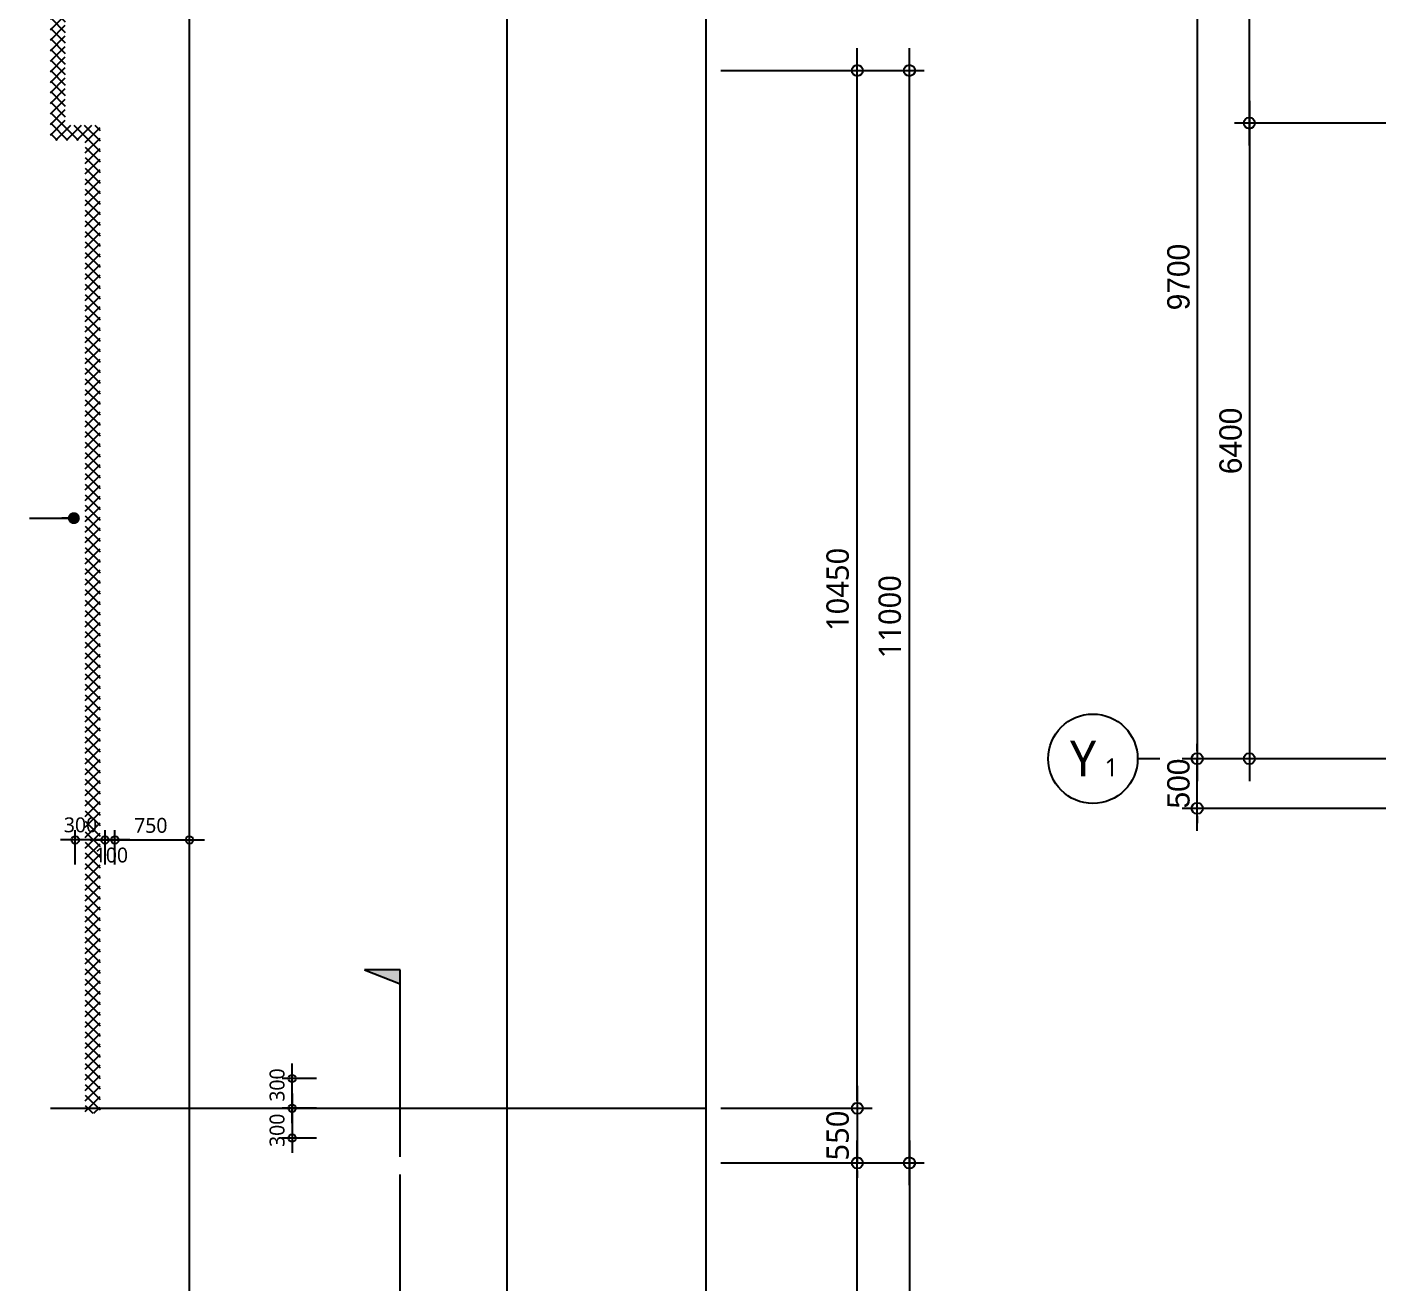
# Model space of a CAD drawing. Header units: millimetres. Extents: x 81033 to 452328, y -17390 to 42241.
# Drawn here: x 159019 to 172845, y 21370 to 34008 of the extents above; entities that cross this region are included whole.
import ezdxf
from ezdxf.enums import TextEntityAlignment as Align

# ---------------------------------------------------------------- set-up
doc = ezdxf.new("R2010")
doc.units = ezdxf.units.MM
doc.header["$LTSCALE"] = 100
doc.header["$MEASUREMENT"] = 0
doc.header["$PDSIZE"] = -10
doc.linetypes.add('CEN', pattern=[62, 60, -1, 0, -1])
doc.layers.get('0').update_dxf_attribs({"linetype": 'CONTINUOUS'})
doc.layers.get('Defpoints').update_dxf_attribs({"color": 171, "linetype": 'CONTINUOUS'})
for name, color, linetype in [('CEN(ST)', 1, 'CEN'), ('HAT 253', 253, 'CONTINUOUS'), ('NDIM', 7, 'CONTINUOUS'), ('SYM', 7, 'CONTINUOUS'), ('SYM(AXIS)', 7, 'CONTINUOUS'), ('TEXT(AXIS)', 2, 'CONTINUOUS')]:
    doc.layers.add(name, color=color, linetype=linetype)
doc.styles.add('CGS', font='cgse', dxfattribs={"bigfont": 'cgs'})
doc.styles.add('나눔바른고딕', font='NanumBarunGothic.ttf')
doc.dimstyles.new('NDIM 1200', dxfattribs={"dimscale": 75, "dimtxt": 3, "dimasz": 1, "dimexe": 2, "dimexo": 2, "dimgap": 1, "dimtad": 1, "dimdec": 0, "dimdsep": 46, "dimtxsty": 'CGS', "dimblk": 'DOT0', "dimcen": 1, "dimdle": 8, "dimclrd": 256, "dimclre": 256, "dimclrt": 256, "dimadec": 0, "dimazin": 0, "dimtfac": 1, "dimtdec": 0, "dimtix": 1, "dimtmove": 2, "dimatfit": 3, "dimldrblk": 'DOT0', "dimfxl": 1, "dimtolj": 1, "dimtzin": 0, "dimlwd": -1, "dimlwe": -1, "dimarcsym": 0})

# ---------------------------------------------------------------- blocks, each defined once
blk = doc.blocks.new('DOT0')
blk.add_line((-3, 0), (3, 0))
at = {"color": 6}
blk.add_circle((0, 0), 0.75, dxfattribs=at)
blk = doc.blocks.new('*D26')
at = {"layer": 'Defpoints', "color": 0, "ltscale": 0.4, "transparency": 16777216}
for p in [(165850, 22575), (167375, 22575), (165850, 17675)]:
    blk.add_point(p, dxfattribs=at)
at = {"layer": 'NDIM', "ltscale": 0.4, "transparency": 16777216}
for p, q in [((166000, 22575), (167525, 22575)), ((167375, 17750), (167375, 22500)), ((166000, 17675), (167525, 17675))]:
    blk.add_line(p, q, dxfattribs=at)
at = {"layer": 'NDIM', "ltscale": 0.4, "transparency": 16777216, "xscale": 75, "yscale": 75, "zscale": 75}
for p, rotation in [((167375, 22575), 90), ((167375, 17675), 270)]:
    blk.add_blockref('DOT0', p, dxfattribs=dict(at, rotation=rotation))
at = {"layer": 'NDIM', "ltscale": 0.4, "transparency": 16777216, "insert": (167178, 20125), "char_height": 225, "attachment_point": 5, "rotation": 90, "style": '나눔바른고딕'}
blk.add_mtext('\\A1;4900', dxfattribs=at)
blk = doc.blocks.new('*D27')
at = {"layer": 'Defpoints', "color": 0, "ltscale": 0.4, "transparency": 16777216}
for p in [(165850, 23125), (165850, 22575), (167375, 22575)]:
    blk.add_point(p, dxfattribs=at)
at = {"layer": 'NDIM', "ltscale": 0.4, "transparency": 16777216}
for p, q in [((167375, 23200), (167375, 23275)), ((166000, 23125), (167525, 23125)), ((167375, 23125), (167375, 22575)), ((166000, 22575), (167525, 22575)), ((167375, 22500), (167375, 22425))]:
    blk.add_line(p, q, dxfattribs=at)
at = {"layer": 'NDIM', "ltscale": 0.4, "transparency": 16777216, "xscale": 75, "yscale": 75, "zscale": 75}
for p, rotation in [((167375, 23125), 270), ((167375, 22575), 90)]:
    blk.add_blockref('DOT0', p, dxfattribs=dict(at, rotation=rotation))
at = {"layer": 'NDIM', "ltscale": 0.4, "transparency": 16777216, "insert": (167178, 22850), "char_height": 225, "attachment_point": 5, "rotation": 90, "style": '나눔바른고딕'}
blk.add_mtext('\\A1;550', dxfattribs=at)
blk = doc.blocks.new('*D21')
at = {"layer": 'Defpoints', "color": 0, "ltscale": 0.4, "transparency": 16777216}
for p in [(165850, 22575), (165850, 6075), (167900, 6075)]:
    blk.add_point(p, dxfattribs=at)
at = {"layer": 'NDIM', "ltscale": 0.4, "transparency": 16777216}
for p, q in [((166000, 22575), (168050, 22575)), ((167900, 22500), (167900, 6150)), ((166000, 6075), (168050, 6075))]:
    blk.add_line(p, q, dxfattribs=at)
at = {"layer": 'NDIM', "ltscale": 0.4, "transparency": 16777216, "xscale": 75, "yscale": 75, "zscale": 75}
for p, rotation in [((167900, 22575), 90), ((167900, 6075), 270)]:
    blk.add_blockref('DOT0', p, dxfattribs=dict(at, rotation=rotation))
at = {"layer": 'NDIM', "ltscale": 0.4, "transparency": 16777216, "insert": (167703, 14325), "char_height": 225, "attachment_point": 5, "rotation": 90, "style": '나눔바른고딕'}
blk.add_mtext('\\A1;16500', dxfattribs=at)
blk = doc.blocks.new('*D22')
at = {"layer": 'Defpoints', "color": 0, "ltscale": 0.4, "transparency": 16777216}
for p in [(165850, 33575), (167900, 33575), (165850, 22575)]:
    blk.add_point(p, dxfattribs=at)
at = {"layer": 'NDIM', "ltscale": 0.4, "transparency": 16777216}
for p, q in [((166000, 33575), (168050, 33575)), ((167900, 22650), (167900, 33500)), ((166000, 22575), (168050, 22575))]:
    blk.add_line(p, q, dxfattribs=at)
at = {"layer": 'NDIM', "ltscale": 0.4, "transparency": 16777216, "xscale": 75, "yscale": 75, "zscale": 75}
for p, rotation in [((167900, 33575), 90), ((167900, 22575), 270)]:
    blk.add_blockref('DOT0', p, dxfattribs=dict(at, rotation=rotation))
at = {"layer": 'NDIM', "ltscale": 0.4, "transparency": 16777216, "insert": (167703, 28075), "char_height": 225, "attachment_point": 5, "rotation": 90, "style": '나눔바른고딕'}
blk.add_mtext('\\A1;11000', dxfattribs=at)
blk = doc.blocks.new('*D23')
at = {"layer": 'Defpoints', "color": 0, "ltscale": 0.4, "transparency": 16777216}
for p in [(165850, 33575), (167375, 33575), (165850, 23125)]:
    blk.add_point(p, dxfattribs=at)
at = {"layer": 'NDIM', "ltscale": 0.4, "transparency": 16777216}
for p, q in [((166000, 33575), (167525, 33575)), ((167375, 23200), (167375, 33500)), ((166000, 23125), (167525, 23125))]:
    blk.add_line(p, q, dxfattribs=at)
at = {"layer": 'NDIM', "ltscale": 0.4, "transparency": 16777216, "xscale": 75, "yscale": 75, "zscale": 75}
for p, rotation in [((167375, 33575), 90), ((167375, 23125), 270)]:
    blk.add_blockref('DOT0', p, dxfattribs=dict(at, rotation=rotation))
at = {"layer": 'NDIM', "ltscale": 0.4, "transparency": 16777216, "insert": (167178, 28350), "char_height": 225, "attachment_point": 5, "rotation": 90, "style": '나눔바른고딕'}
blk.add_mtext('\\A1;10450', dxfattribs=at)
blk = doc.blocks.new('SECTION-11')
at = {"layer": 'SYM'}
blk.add_hatch(color=256, dxfattribs=at).paths.add_polyline_path([(171265, 27376), (171625, 27232), (171625, 27376)])
h = blk.add_hatch(color=256, dxfattribs=at)
h.paths.add_polyline_path([(170777, 11530), (171201, 11106, -0.414214), (171201, 11954)])
h.paths.add_polyline_path([(171201, 11106), (171625, 10682), (171625, 10930, -0.198912)])
h.paths.add_polyline_path([(171201, 11954, -0.198912), (171625, 12130), (171625, 12379)])
at = {"layer": 'Defpoints'}
blk.add_line((171625, 13930), (171625, 25132), dxfattribs=at)
at = {"layer": 'SYM'}
for p, q in [((171265, 27376), (171625, 27232)), ((171625, 27376), (171265, 27376)), ((171625, 25492), (171625, 27376)), ((171625, 25132), (171625, 25312)), ((171625, 13630), (171625, 13930)), ((171625, 12130), (171625, 13330)), ((171625, 12379), (170777, 11530)), ((171625, 10682), (170777, 11530)), ((171025, 11530), (172225, 11530)), ((171625, 10682), (171625, 10930))]:
    blk.add_line(p, q, dxfattribs=at)
blk.add_arc((171625, 11530), 600, 90, 88.3138, dxfattribs=at)
blk = doc.blocks.new('A$C2F20087E')
at = {"layer": 'SYM(AXIS)'}
blk.add_line((600, 0), (600, 300), dxfattribs=at)
blk.add_circle((600, 900), 600, dxfattribs=at)
blk = doc.blocks.new('*D194')
at = {"layer": 'Defpoints', "color": 0, "ltscale": 0.4, "transparency": 16777216}
for p in [(172847, 36345), (170798, 26645), (172847, 26645)]:
    blk.add_point(p, dxfattribs=at)
at = {"layer": 'NDIM', "ltscale": 0.4, "transparency": 16777216}
for p, q in [((172697, 36345), (170648, 36345)), ((170798, 36270), (170798, 26720)), ((172697, 26645), (170648, 26645))]:
    blk.add_line(p, q, dxfattribs=at)
at = {"layer": 'NDIM', "ltscale": 0.4, "transparency": 16777216, "xscale": 75, "yscale": 75, "zscale": 75}
for p, rotation in [((170798, 36345), 90), ((170798, 26645), 270)]:
    blk.add_blockref('DOT0', p, dxfattribs=dict(at, rotation=rotation))
at = {"layer": 'NDIM', "ltscale": 0.4, "transparency": 16777216, "insert": (170610, 31495), "char_height": 225, "attachment_point": 5, "rotation": 90, "style": 'CGS'}
blk.add_mtext('\\A1;9700', dxfattribs=at)
blk = doc.blocks.new('*D195')
at = {"layer": 'Defpoints', "color": 0, "ltscale": 0.4, "transparency": 16777216}
for p in [(170798, 26645), (172847, 26645), (172847, 26145)]:
    blk.add_point(p, dxfattribs=at)
at = {"layer": 'NDIM', "ltscale": 0.4, "transparency": 16777216}
for p, q in [((170798, 26720), (170798, 26795)), ((172697, 26645), (170648, 26645)), ((170798, 26145), (170798, 26645)), ((172697, 26145), (170648, 26145)), ((170798, 26070), (170798, 25995))]:
    blk.add_line(p, q, dxfattribs=at)
at = {"layer": 'NDIM', "ltscale": 0.4, "transparency": 16777216, "xscale": 75, "yscale": 75, "zscale": 75}
for p, rotation in [((170798, 26645), 270), ((170798, 26145), 90)]:
    blk.add_blockref('DOT0', p, dxfattribs=dict(at, rotation=rotation))
at = {"layer": 'NDIM', "ltscale": 0.4, "transparency": 16777216, "insert": (170610, 26395), "char_height": 225, "attachment_point": 5, "rotation": 90, "style": 'CGS'}
blk.add_mtext('\\A1;500', dxfattribs=at)
blk = doc.blocks.new('*D196')
at = {"layer": 'Defpoints', "color": 0, "ltscale": 0.4, "transparency": 16777216}
for p in [(171323, 36345), (172847, 36345), (172847, 33045)]:
    blk.add_point(p, dxfattribs=at)
at = {"layer": 'NDIM', "ltscale": 0.4, "transparency": 16777216}
for p, q in [((172697, 36345), (171173, 36345)), ((171323, 33120), (171323, 36270)), ((172697, 33045), (171173, 33045))]:
    blk.add_line(p, q, dxfattribs=at)
at = {"layer": 'NDIM', "ltscale": 0.4, "transparency": 16777216, "xscale": 75, "yscale": 75, "zscale": 75}
for p, rotation in [((171323, 36345), 90), ((171323, 33045), 270)]:
    blk.add_blockref('DOT0', p, dxfattribs=dict(at, rotation=rotation))
at = {"layer": 'NDIM', "ltscale": 0.4, "transparency": 16777216, "insert": (171135, 34695), "char_height": 225, "attachment_point": 5, "rotation": 90, "style": 'CGS'}
blk.add_mtext('\\A1;3300', dxfattribs=at)
blk = doc.blocks.new('*D197')
at = {"layer": 'Defpoints', "color": 0, "ltscale": 0.4, "transparency": 16777216}
for p in [(172847, 33045), (171323, 26645), (172847, 26645)]:
    blk.add_point(p, dxfattribs=at)
at = {"layer": 'NDIM', "ltscale": 0.4, "transparency": 16777216}
for p, q in [((172697, 33045), (171173, 33045)), ((171323, 32970), (171323, 26720)), ((172697, 26645), (171173, 26645))]:
    blk.add_line(p, q, dxfattribs=at)
at = {"layer": 'NDIM', "ltscale": 0.4, "transparency": 16777216, "xscale": 75, "yscale": 75, "zscale": 75}
for p, rotation in [((171323, 33045), 90), ((171323, 26645), 270)]:
    blk.add_blockref('DOT0', p, dxfattribs=dict(at, rotation=rotation))
at = {"layer": 'NDIM', "ltscale": 0.4, "transparency": 16777216, "insert": (171135, 29845), "char_height": 225, "attachment_point": 5, "rotation": 90, "style": 'CGS'}
blk.add_mtext('\\A1;6400', dxfattribs=at)
blk = doc.blocks.new('*D347')
at = {"layer": 'Defpoints', "color": 0, "ltscale": 0.4, "transparency": 16777216}
for p in [(161684, 23425), (162031, 23425), (162031, 23125)]:
    blk.add_point(p, dxfattribs=at)
at = {"layer": 'NDIM', "ltscale": 0.4, "transparency": 16777216}
for p, q in [((161931, 23425), (161584, 23425)), ((161684, 23175), (161684, 23375)), ((161931, 23125), (161584, 23125))]:
    blk.add_line(p, q, dxfattribs=at)
at = {"layer": 'NDIM', "ltscale": 0.4, "transparency": 16777216, "xscale": 50, "yscale": 50, "zscale": 50}
for p, rotation in [((161684, 23425), 90), ((161684, 23125), 270)]:
    blk.add_blockref('DOT0', p, dxfattribs=dict(at, rotation=rotation))
at = {"layer": 'NDIM', "ltscale": 0.4, "transparency": 16777216, "insert": (161533, 23359), "char_height": 150, "attachment_point": 5, "rotation": 90, "style": '나눔바른고딕'}
blk.add_mtext('\\A1;300', dxfattribs=at)
blk = doc.blocks.new('*D348')
at = {"layer": 'Defpoints', "color": 0, "ltscale": 0.4, "transparency": 16777216}
for p in [(162031, 23125), (161684, 22825), (162031, 22825)]:
    blk.add_point(p, dxfattribs=at)
at = {"layer": 'NDIM', "ltscale": 0.4, "transparency": 16777216}
for p, q in [((161931, 23125), (161584, 23125)), ((161684, 23075), (161684, 22875)), ((161931, 22825), (161584, 22825))]:
    blk.add_line(p, q, dxfattribs=at)
at = {"layer": 'NDIM', "ltscale": 0.4, "transparency": 16777216, "xscale": 50, "yscale": 50, "zscale": 50}
for p, rotation in [((161684, 23125), 90), ((161684, 22825), 270)]:
    blk.add_blockref('DOT0', p, dxfattribs=dict(at, rotation=rotation))
at = {"layer": 'NDIM', "ltscale": 0.4, "transparency": 16777216, "insert": (161533, 22903), "char_height": 150, "attachment_point": 5, "rotation": 90, "style": '나눔바른고딕'}
blk.add_mtext('\\A1;300', dxfattribs=at)
blk = doc.blocks.new('*D354')
at = {"layer": 'Defpoints', "color": 0, "ltscale": 0.4, "transparency": 16777216}
for p in [(160650, 25827), (159900, 25480), (160650, 25480)]:
    blk.add_point(p, dxfattribs=at)
at = {"layer": 'NDIM', "ltscale": 0.4, "transparency": 16777216}
for p, q in [((159900, 25580), (159900, 25927)), ((160650, 25580), (160650, 25927)), ((159950, 25827), (160600, 25827))]:
    blk.add_line(p, q, dxfattribs=at)
at = {"layer": 'NDIM', "ltscale": 0.4, "transparency": 16777216, "xscale": 50, "yscale": 50, "zscale": 50, "rotation": 180}
blk.add_blockref('DOT0', (159900, 25827), dxfattribs=at)
at = {"layer": 'NDIM', "ltscale": 0.4, "transparency": 16777216, "xscale": 50, "yscale": 50, "zscale": 50}
blk.add_blockref('DOT0', (160650, 25827), dxfattribs=at)
at = {"layer": 'NDIM', "ltscale": 0.4, "transparency": 16777216, "insert": (160261, 25973), "char_height": 150, "attachment_point": 5, "style": '나눔바른고딕'}
blk.add_mtext('\\A1;750', dxfattribs=at)
blk = doc.blocks.new('*D355')
at = {"layer": 'Defpoints', "color": 0, "ltscale": 0.4, "transparency": 16777216}
for p in [(159800, 25827), (159800, 25480), (159900, 25480)]:
    blk.add_point(p, dxfattribs=at)
at = {"layer": 'NDIM', "ltscale": 0.4, "transparency": 16777216}
for p, q in [((159800, 25580), (159800, 25927)), ((159900, 25580), (159900, 25927)), ((159750, 25827), (159700, 25827)), ((159900, 25827), (159800, 25827)), ((159950, 25827), (160000, 25827))]:
    blk.add_line(p, q, dxfattribs=at)
at = {"layer": 'NDIM', "ltscale": 0.4, "transparency": 16777216, "xscale": 50, "yscale": 50, "zscale": 50}
blk.add_blockref('DOT0', (159800, 25827), dxfattribs=at)
at = {"layer": 'NDIM', "ltscale": 0.4, "transparency": 16777216, "xscale": 50, "yscale": 50, "zscale": 50, "rotation": 180}
blk.add_blockref('DOT0', (159900, 25827), dxfattribs=at)
at = {"layer": 'NDIM', "ltscale": 0.4, "transparency": 16777216, "insert": (159864, 25674), "char_height": 150, "attachment_point": 5, "style": '나눔바른고딕'}
blk.add_mtext('\\A1;100', dxfattribs=at)
blk = doc.blocks.new('_Dot')
at = {"color": 0, "linetype": 'ByBlock', "lineweight": -2}
blk.add_line((-0.5, 0), (-1, 0), dxfattribs=at)
at = {"color": 0, "linetype": 'ByBlock', "const_width": 0.5}
blk.add_lwpolyline([(-0.25, 0, 1), (0.25, 0, 1)], format="xyb", close=True, dxfattribs=at)
blk = doc.blocks.new('*D1146')
at = {"layer": 'Defpoints', "color": 0, "ltscale": 0.4, "transparency": 16777216}
for p in [(159500, 25827), (159500, 25480), (159800, 25480)]:
    blk.add_point(p, dxfattribs=at)
at = {"layer": 'NDIM', "ltscale": 0.4, "transparency": 16777216}
for p, q in [((159500, 25580), (159500, 25927)), ((159800, 25580), (159800, 25927)), ((159750, 25827), (159550, 25827))]:
    blk.add_line(p, q, dxfattribs=at)
at = {"layer": 'NDIM', "ltscale": 0.4, "transparency": 16777216, "xscale": 50, "yscale": 50, "zscale": 50, "rotation": 180}
blk.add_blockref('DOT0', (159500, 25827), dxfattribs=at)
at = {"layer": 'NDIM', "ltscale": 0.4, "transparency": 16777216, "xscale": 50, "yscale": 50, "zscale": 50}
blk.add_blockref('DOT0', (159800, 25827), dxfattribs=at)
at = {"layer": 'NDIM', "ltscale": 0.4, "transparency": 16777216, "insert": (159553, 25978), "char_height": 150, "attachment_point": 5, "style": '나눔바른고딕'}
blk.add_mtext('\\A1;300', dxfattribs=at)

msp = doc.modelspace()

# ---------------------------------------------------------------- hatches: boundary and pattern name
at = {"layer": 'HAT 253'}
h = msp.add_hatch(dxfattribs=at)
h.set_pattern_fill('ANSI37', color=256, scale=600, angle=180)
h.paths.add_polyline_path([(159750, 23074.8), (159600, 23074.8), (159600, 32874.8), (159250, 32874.8), (159250, 34274.8), (159600, 34274.8), (159600, 35624.8), (159750, 35624.8), (159750, 34124.8), (159400, 34124.8), (159400, 33024.8), (159750, 33024.8)])

# ---------------------------------------------------------------- linework, layer by layer
at = {"ltscale": 10000}
msp.add_line((159038.5, 29067.4), (159486.3, 29067.4), dxfattribs=at)
at = {"layer": 'CEN(ST)', "ltscale": 10000}
for p, q in [((160650, 4574.8), (160650, 35624.8)), ((163850, 4574.8), (163850, 35624.8)), ((159250, 23124.8), (165850, 23124.8))]:
    msp.add_line(p, q, dxfattribs=at)
at = {"layer": 'Defpoints', "ltscale": 10000}
msp.add_lwpolyline([(146350, 35624.8), (165850, 35624.8), (165850, 4574.8), (146350, 4574.8)], close=True, dxfattribs=at)

# ---------------------------------------------------------------- block references
at = {"xscale": 0.75, "yscale": 0.75, "zscale": 0.75, "rotation": 89.99999999999932}
msp.add_blockref('A$C2F20087E', (170422.6, 26195), dxfattribs=at)
msp.add_blockref('SECTION-11', (-8851.9, -2855.4))
at = {"layer": 'NDIM', "ltscale": 10000, "xscale": 120, "yscale": 120, "zscale": 120}
msp.add_blockref('_Dot', (159486.3, 29067.4), dxfattribs=at)

# ---------------------------------------------------------------- texts
at = {"layer": 'TEXT(AXIS)', "style": '나눔바른고딕'}
for s, height, p in [('Y', 360, (169648.9, 26647.9)), ('1', 180, (169933.3, 26558))]:
    msp.add_text(s, height=height, dxfattribs=at).set_placement(p, align=Align.MIDDLE)

# ---------------------------------------------------------------- dimensions: what is measured, and where the dimension line sits
at = {"layer": 'NDIM', "ltscale": 0.4}
for p1, angle, picture, middle in [((172846.9, 36345), 270, '*D194', (170610.1, 31495)), ((172846.9, 26145), 90, '*D195', (170610.1, 26395))]:
    dim = msp.add_linear_dim(base=(170797.6, 26645), p1=p1, p2=(172846.9, 26645), angle=angle, dimstyle='NDIM 1200', dxfattribs=at)
    dim.commit()
    dim.dimension.update_dxf_attribs({"geometry": picture, "text_midpoint": middle})
for base, p1, p2, angle, override, picture, middle in [((171322.6, 36345), (172846.9, 33045), (172846.9, 36345), 90, {"dimscale": 75, "dimclrd": 256, "dimclre": 256, "dimclrt": 256}, '*D196', (171135.1, 34695)), ((167900, 33574.8), (165850, 22574.8), (165850, 33574.8), 90, {"dimtxsty": '나눔바른고딕'}, '*D22', (167702.8, 28074.8)), ((167375, 33574.8), (165850, 23124.8), (165850, 33574.8), 90, {"dimtxsty": '나눔바른고딕'}, '*D23', (167177.8, 28349.8)), ((171322.6, 26645), (172846.9, 33045), (172846.9, 26645), 270, {"dimscale": 75, "dimclrd": 256, "dimclre": 256, "dimclrt": 256}, '*D197', (171135.1, 29845)), ((167375, 22574.8), (165850, 23124.8), (165850, 22574.8), 270, {"dimtxsty": '나눔바른고딕'}, '*D27', (167177.8, 22849.8)), ((167375, 22574.8), (165850, 17674.8), (165850, 22574.8), 90, {"dimtxsty": '나눔바른고딕'}, '*D26', (167177.7, 20124.8)), ((167900, 6074.8), (165850, 22574.8), (165850, 6074.8), 270, {"dimtxsty": '나눔바른고딕'}, '*D21', (167702.7, 14324.8))]:
    dim = msp.add_linear_dim(base=base, p1=p1, p2=p2, angle=angle, dimstyle='NDIM 1200', override=override, dxfattribs=at)
    dim.commit()
    dim.dimension.update_dxf_attribs({"geometry": picture, "text_midpoint": middle})
for base, p1, p2, angle, picture, middle in [((159500, 25827), (159800, 25479.7), (159500, 25479.7), 180, '*D1146', (159553.5, 25978)), ((159800, 25827), (159900, 25479.7), (159800, 25479.7), 180, '*D355', (159864.3, 25674.1)), ((161683.9, 23424.8), (162031.2, 23124.8), (162031.2, 23424.8), 90, '*D347', (161533, 23358.6)), ((161683.9, 22824.8), (162031.2, 23124.8), (162031.2, 22824.8), 270, '*D348', (161533, 22903.1))]:
    dim = msp.add_linear_dim(base=base, p1=p1, p2=p2, angle=angle, dimstyle='NDIM 1200', override={"dimscale": 50, "dimtxsty": '나눔바른고딕'}, dxfattribs=at)
    dim.commit()
    dim.dimension.update_dxf_attribs({"geometry": picture, "text_midpoint": middle, "dimtype": 160})
dim = msp.add_linear_dim(base=(160650, 25827), p1=(159900, 25479.7), p2=(160650, 25479.7), dimstyle='NDIM 1200', override={"dimscale": 50, "dimtxsty": '나눔바른고딕'}, dxfattribs=at)
dim.commit()
dim.dimension.update_dxf_attribs({"geometry": '*D354', "text_midpoint": (160260.6, 25972.9), "dimtype": 160})

doc.saveas('drawing.dxf')
